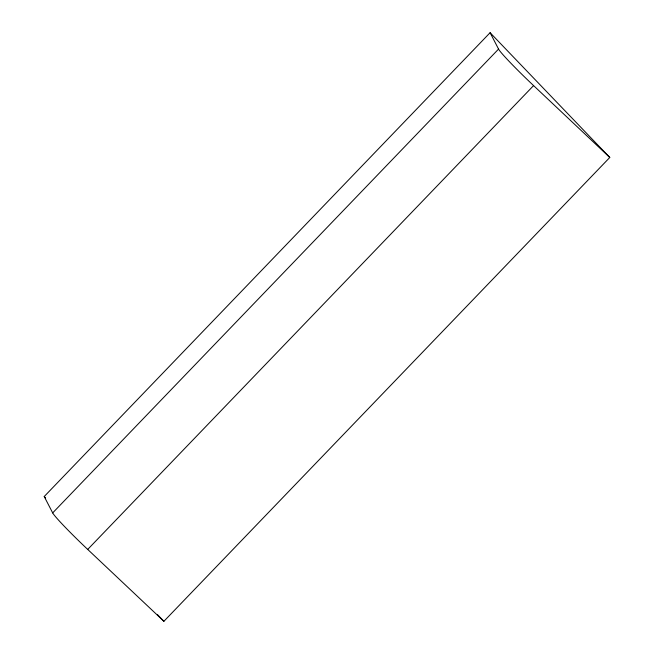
<?xml version="1.0" encoding="UTF-8"?>
<svg xmlns="http://www.w3.org/2000/svg" width="654" height="654" viewBox="0 0 654 654"><rect width="100%" height="100%" fill="white"/><g stroke="black" fill="none" stroke-linecap="round" stroke-linejoin="round"><path stroke-width="0.98" d="M44.219 496.525L490.099 32.7L609.781 157.475L163.901 621.3L87.71 549.425A43.941 2.493 43.9 0 1 52.68 512.908L44.219 496.525L45.633 497.988M52.68 512.908L498.552 49.083L490.099 32.7M87.71 549.425L533.582 85.6A43.941 2.493 43.9 0 1 498.552 49.083M533.582 85.6L609.781 157.475M157.565 614.695L163.901 621.3"/></g></svg>
